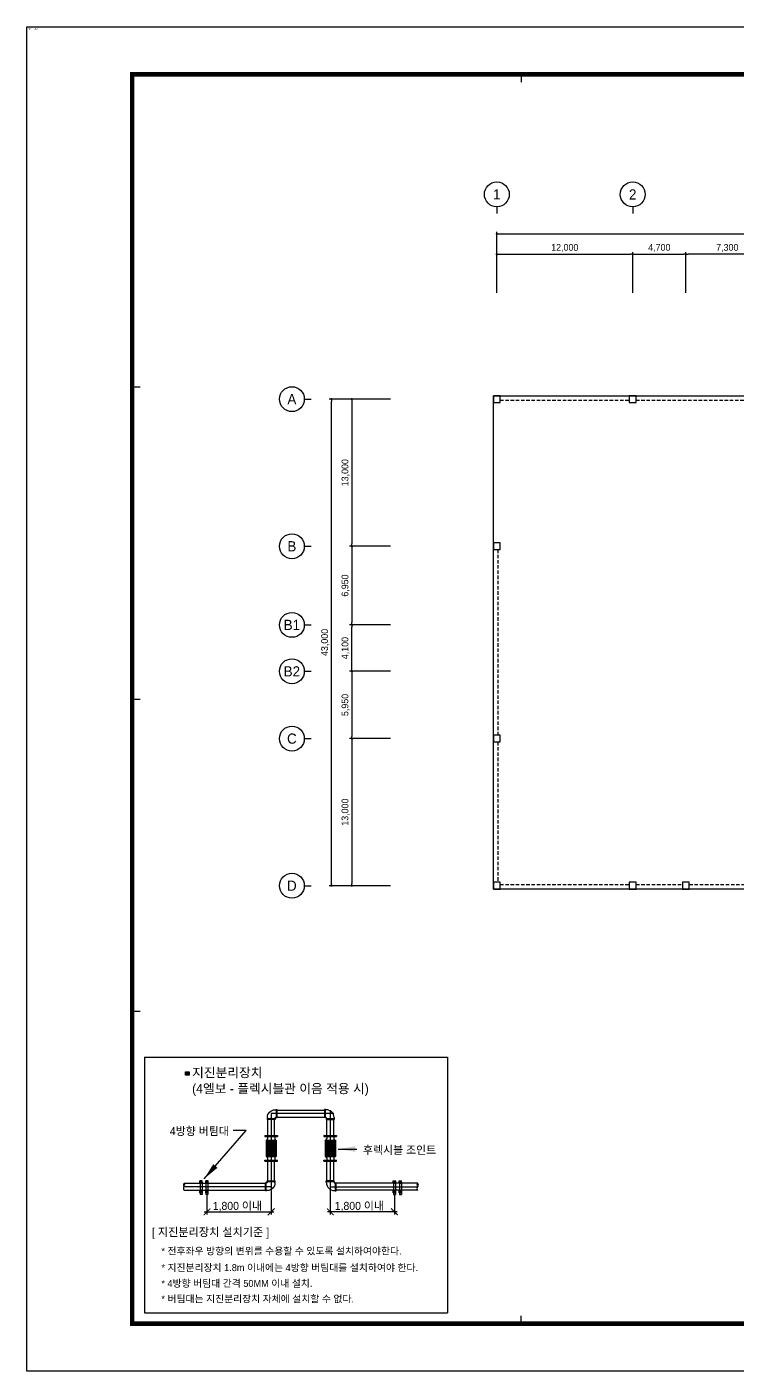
# Model space of a CAD drawing. Header units: millimetres. Extents: x 0 to 168200, y 0 to 118800.
# Drawn here: x 0 to 62718, y 0 to 118800 of the extents above; entities that cross this region are included whole.
import ezdxf
from ezdxf.enums import TextEntityAlignment as Align

# ---------------------------------------------------------------- set-up
doc = ezdxf.new("R2010")
doc.units = ezdxf.units.MM
doc.header["$LTSCALE"] = 200
doc.linetypes.add('HID', pattern=[2.3, 1.5, -0.8])
doc.layers.get('DEFPOINTS').update_dxf_attribs({"color": 137})
for name, color, linetype in [('BACK', 8, 'Continuous'), ('XR-SHEET$0$XREF-Form$0$SHT', 5, 'Continuous'), ('양수-TUTUM', 7, 'Continuous'), ('지진분리이음장치 상세도_낙원ENG', 3, 'Continuous')]:
    doc.layers.add(name, color=color, linetype=linetype)
doc.layers.add('XR-SHEET$0$XREF-Form$0$TEMP', color=171, linetype='Continuous', plot=False)
doc.layers.add('숨김', color=1, linetype='Continuous', plot=False)
doc.styles.add('굴림', font='')
doc.styles.add('돋움', font='')
doc.styles.add('스타일2', font='')
doc.styles.get('굴림').set_extended_font_data('Gulim')
doc.styles.get('돋움').set_extended_font_data('Dotum')
doc.styles.get('스타일2').set_extended_font_data('Malgun Gothic', bold=True)
doc.dimstyles.new('BEST200', dxfattribs={"dimscale": 200, "dimtxt": 3, "dimasz": 2.5, "dimexe": 1, "dimexo": 0, "dimgap": 0.3, "dimtad": 1, "dimdec": 0, "dimrnd": 50, "dimzin": 0, "dimdsep": 46, "dimlunit": 6, "dimtxsty": '굴림', "dimblk": 'ARCHTICK', "dimcen": 0, "dimdle": 1, "dimclrt": 2, "dimadec": 0, "dimazin": 0, "dimtfac": 1, "dimtdec": 0, "dimtix": 1, "dimtmove": 2, "dimatfit": 3, "dimfxl": 1, "dimtolj": 1, "dimtzin": 0, "dimarcsym": 0})
doc.dimstyles.new('M-200', dxfattribs={"dimscale": 200, "dimtxt": 3, "dimasz": 1, "dimexe": 1, "dimexo": 1, "dimgap": 1, "dimtad": 1, "dimdec": 0, "dimdsep": 46, "dimlunit": 6, "dimtxsty": '돋움', "dimblk": 'DOT', "dimcen": 1, "dimclrd": 256, "dimclre": 256, "dimclrt": 256, "dimazin": 0, "dimtfac": 1, "dimtdec": 0, "dimtix": 1, "dimtmove": 2, "dimatfit": 3, "dimldrblk": 'DOT', "dimfxl": 1, "dimtolj": 1, "dimtzin": 1, "dimlwd": -1, "dimlwe": -1, "dimarcsym": 0})

# ---------------------------------------------------------------- blocks, each defined once
blk = doc.blocks.new('XR-SHEET')
at = {"layer": 'XR-SHEET$0$XREF-Form$0$SHT'}
blk.add_lwpolyline([(0, 594), (841, 594), (841, 0), (0, 0)], close=True, dxfattribs=at)
at = {"layer": 'XR-SHEET$0$XREF-Form$0$SHT', "const_width": 2}
blk.add_lwpolyline([(46.5, 573), (819.5, 573), (819.5, 21), (46.5, 21)], close=True, dxfattribs=at)
at = {"layer": 'XR-SHEET$0$XREF-Form$0$TEMP'}
for p, q in [((218.25, 573), (218.25, 569.5)), ((46.5, 435), (50, 435)), ((46.5, 297), (50, 297)), ((46.5, 159), (50, 159)), ((218.25, 21), (218.25, 24.5))]:
    blk.add_line(p, q, dxfattribs=at)
blk = doc.blocks.new('GFL100A')
at = {"color": 0}
for p, q in [((66.5, 97), (-66.5, 97)), ((-66.5, 81), (-66.5, 97)), ((-66.5, 81), (-66.5, 81)), ((-63.5, 66.5), (-63.5, 78)), ((63.5, 75.5), (63.5, 78)), ((66.5, 81), (66.5, 97)), ((66.5, 81), (66.5, 81)), ((75.5, 63.5), (78, 63.5)), ((81, 66.5), (97, 66.5)), ((81, 66.5), (81, 66.5)), ((97, -66.5), (97, 66.5)), ((66.5, -63.5), (78, -63.5)), ((81, -66.5), (97, -66.5)), ((81, -66.5), (81, -66.5))]:
    blk.add_line(p, q, dxfattribs=at)
at = {"color": 0, "lineweight": 0}
for p, q in [((63.5, 81), (-63.5, 81)), ((81, -63.5), (81, 63.5))]:
    blk.add_line(p, q, dxfattribs=at)
at = {"color": 0}
for centre, radius, start, end in [((-66.5, 78), 3, 0, 90), ((66.5, 66.5), 130, 180.00004, 270.00002), ((66.5, 78), 3, 90, 180), ((75.5, 75.5), 12, 180.00004, 270.00002), ((78, 66.5), 3, 270, 0), ((78, -66.5), 3, 0, 90)]:
    blk.add_arc(centre, radius, start, end, dxfattribs=at)
blk = doc.blocks.new('*X34')
at = {"color": 0}
for p, q in [((17321, 24984), (17483, 25146)), ((17321, 25011), (17456, 25146)), ((17321, 25037), (17430, 25146)), ((17321, 25064), (17403, 25146)), ((17321, 25090), (17377, 25146)), ((17321, 25117), (17350, 25146)), ((17321, 25143), (17324, 25146)), ((17477, 24976), (17321, 25132)), ((17450, 24976), (17321, 25106)), ((17503, 24976), (17333, 25146)), ((17339, 24976), (17509, 25146)), ((17530, 24976), (17360, 25146)), ((17366, 24976), (17536, 25146)), ((17555, 24978), (17386, 25146)), ((17392, 24976), (17555, 25139)), ((17555, 25004), (17413, 25146)), ((17419, 24976), (17555, 25112)), ((17555, 25031), (17439, 25146)), ((17445, 24976), (17555, 25086)), ((17555, 25057), (17466, 25146)), ((17555, 25084), (17492, 25146)), ((17555, 25110), (17519, 25146)), ((17555, 25137), (17546, 25146)), ((17424, 24976), (17321, 25079)), ((17397, 24976), (17321, 25053)), ((17371, 24976), (17321, 25026)), ((17344, 24976), (17321, 24999)), ((17472, 24976), (17555, 25059)), ((17498, 24976), (17555, 25033)), ((17525, 24976), (17555, 25006)), ((17551, 24976), (17555, 24979))]:
    blk.add_line(p, q, dxfattribs=at)
blk = doc.blocks.new('jb100')
at = {"color": 0}
for p, q in [((-215, -103), (-215, 103)), ((-213, 105), (-197, 105)), ((-197, -105), (-197, 105)), ((-190, 60), (-157, 60)), ((-137, -85), (-137, 85)), ((-137, 85), (137, 85)), ((-117, -85), (-117, 85)), ((117, -85), (117, 85)), ((137, -85), (137, 85)), ((157, 60), (190, 60)), ((213, 105), (197, 105)), ((197, -105), (197, 105)), ((215, -103), (215, 103)), ((-213, -105), (-197, -105)), ((-190, -60), (-157, -60)), ((-137, -85), (137, -85)), ((157, -60), (190, -60)), ((213, -105), (197, -105))]:
    blk.add_line(p, q, dxfattribs=at)
for centre, radius, start, end in [((-213, 103), 2, 90, 180), ((-190, 67), 7, 180, 270), ((-157, 80), 20, 270, 0), ((157, 80), 20, 180, 270), ((190, 67), 7, 270, 0), ((213, 103), 2, 0, 90), ((-213, -103), 2, 180, 270), ((-190, -67), 7, 90, 180), ((-157, -80), 20, 0, 90), ((157, -80), 20, 90, 180), ((190, -67), 7, 0, 90), ((213, -103), 2, 270, 0)]:
    blk.add_arc(centre, radius, start, end, dxfattribs=at)
at = {"color": 1}
blk.add_blockref('*X34', (-17437.86, -25061.07), dxfattribs=at)
blk = doc.blocks.new('_ARCHTICK')
at = {"color": 0, "linetype": 'ByBlock', "const_width": 0.15}
blk.add_lwpolyline([(-0.5, -0.5), (0.5, 0.5)], dxfattribs=at)
blk = doc.blocks.new('_DOT')
at = {"color": 0, "linetype": 'ByBlock'}
blk.add_line((-0.5, 0), (-1, 0), dxfattribs=at)
at = {"color": 0, "linetype": 'ByBlock', "const_width": 0.5}
blk.add_lwpolyline([(-0.25, 0, 1), (0.25, 0, 1)], format="xyb", close=True, dxfattribs=at)
blk = doc.blocks.new('*D405')
at = {"layer": 'BACK'}
for p, q in [((32100, 85900), (26700, 85900)), ((26900, 43100), (26900, 85700)), ((32100, 42900), (26700, 42900))]:
    blk.add_line(p, q, dxfattribs=at)
at = {"layer": 'DEFPOINTS', "color": 0}
for p in [(26900, 85900), (32300, 85900), (32300, 42900)]:
    blk.add_point(p, dxfattribs=at)
at = {"layer": 'BACK', "linetype": 'ByBlock', "xscale": 200, "yscale": 200, "zscale": 200}
for p, rotation in [((26900, 85900), 90), ((26900, 42900), 270)]:
    blk.add_blockref('_DOT', p, dxfattribs=dict(at, rotation=rotation))
at = {"layer": 'BACK', "insert": (26342, 64400), "char_height": 600, "attachment_point": 5, "rotation": 90, "style": '돋움'}
blk.add_mtext('\\A1;43,000', dxfattribs=at)
blk = doc.blocks.new('*D406')
at = {"layer": 'BACK'}
for p, q in [((32100, 85900), (28500, 85900)), ((28700, 85700), (28700, 73100)), ((32100, 72900), (28500, 72900))]:
    blk.add_line(p, q, dxfattribs=at)
at = {"layer": 'DEFPOINTS', "color": 0}
for p in [(32300, 85900), (28700, 72900), (32300, 72900)]:
    blk.add_point(p, dxfattribs=at)
at = {"layer": 'BACK', "linetype": 'ByBlock', "xscale": 200, "yscale": 200, "zscale": 200}
for p, rotation in [((28700, 85900), 90), ((28700, 72900), 270)]:
    blk.add_blockref('_DOT', p, dxfattribs=dict(at, rotation=rotation))
at = {"layer": 'BACK', "insert": (28142, 79400), "char_height": 600, "attachment_point": 5, "rotation": 90, "style": '돋움'}
blk.add_mtext('\\A1;13,000', dxfattribs=at)
blk = doc.blocks.new('*D407')
at = {"layer": 'BACK'}
for p, q in [((32100, 55900), (28500, 55900)), ((28700, 55700), (28700, 43100)), ((32100, 42900), (28500, 42900))]:
    blk.add_line(p, q, dxfattribs=at)
at = {"layer": 'DEFPOINTS', "color": 0}
for p in [(32300, 55900), (28700, 42900), (32300, 42900)]:
    blk.add_point(p, dxfattribs=at)
at = {"layer": 'BACK', "linetype": 'ByBlock', "xscale": 200, "yscale": 200, "zscale": 200}
for p, rotation in [((28700, 55900), 89.99999999999999), ((28700, 42900), 270)]:
    blk.add_blockref('_DOT', p, dxfattribs=dict(at, rotation=rotation))
at = {"layer": 'BACK', "insert": (28142, 49400), "char_height": 600, "attachment_point": 5, "rotation": 90, "style": '돋움'}
blk.add_mtext('\\A1;13,000', dxfattribs=at)
blk = doc.blocks.new('*D408')
at = {"layer": 'BACK'}
for p, q in [((41500, 95300), (41500, 100700)), ((41700, 100500), (112300, 100500)), ((112500, 95300), (112500, 100700))]:
    blk.add_line(p, q, dxfattribs=at)
at = {"layer": 'DEFPOINTS', "color": 0}
for p in [(112500, 100500), (41500, 95100), (112500, 95100)]:
    blk.add_point(p, dxfattribs=at)
at = {"layer": 'BACK', "linetype": 'ByBlock', "xscale": 200, "yscale": 200, "zscale": 200}
for p, rotation in [((41500, 100500), 180), ((112500, 100500), 360)]:
    blk.add_blockref('_DOT', p, dxfattribs=dict(at, rotation=rotation))
at = {"layer": 'BACK', "insert": (77000, 101062), "char_height": 600, "attachment_point": 5, "style": '돋움'}
blk.add_mtext('\\A1;71,000', dxfattribs=at)
blk = doc.blocks.new('*D412')
at = {"layer": 'BACK'}
for p, q in [((41500, 95300), (41500, 98900)), ((41700, 98700), (53300, 98700)), ((53500, 95300), (53500, 98900))]:
    blk.add_line(p, q, dxfattribs=at)
at = {"layer": 'DEFPOINTS', "color": 0}
for p in [(53500, 98700), (41500, 95100), (53500, 95100)]:
    blk.add_point(p, dxfattribs=at)
at = {"layer": 'BACK', "linetype": 'ByBlock', "xscale": 200, "yscale": 200, "zscale": 200, "rotation": 180}
blk.add_blockref('_DOT', (41500, 98700), dxfattribs=at)
at = {"layer": 'BACK', "linetype": 'ByBlock', "xscale": 200, "yscale": 200, "zscale": 200}
blk.add_blockref('_DOT', (53500, 98700), dxfattribs=at)
at = {"layer": 'BACK', "insert": (47500, 99258), "char_height": 600, "attachment_point": 5, "style": '돋움'}
blk.add_mtext('\\A1;12,000', dxfattribs=at)
blk = doc.blocks.new('*D413')
at = {"layer": 'BACK'}
for p, q in [((32100, 61850), (28500, 61850)), ((28700, 61650), (28700, 56100)), ((32100, 55900), (28500, 55900))]:
    blk.add_line(p, q, dxfattribs=at)
at = {"layer": 'DEFPOINTS', "color": 0}
for p in [(32300, 61850), (28700, 55900), (32300, 55900)]:
    blk.add_point(p, dxfattribs=at)
at = {"layer": 'BACK', "linetype": 'ByBlock', "xscale": 200, "yscale": 200, "zscale": 200}
for p, rotation in [((28700, 61850), 90), ((28700, 55900), 270)]:
    blk.add_blockref('_DOT', p, dxfattribs=dict(at, rotation=rotation))
at = {"layer": 'BACK', "insert": (28142, 58875), "char_height": 600, "attachment_point": 5, "rotation": 90, "style": '돋움'}
blk.add_mtext('\\A1;5,950', dxfattribs=at)
blk = doc.blocks.new('*D417')
at = {"layer": 'BACK'}
for p, q in [((53500, 95300), (53500, 98900)), ((53700, 98700), (58000, 98700)), ((58200, 95300), (58200, 98900))]:
    blk.add_line(p, q, dxfattribs=at)
at = {"layer": 'DEFPOINTS', "color": 0}
for p in [(58200, 98700), (53500, 95100), (58200, 95100)]:
    blk.add_point(p, dxfattribs=at)
at = {"layer": 'BACK', "linetype": 'ByBlock', "xscale": 200, "yscale": 200, "zscale": 200, "rotation": 180}
blk.add_blockref('_DOT', (53500, 98700), dxfattribs=at)
at = {"layer": 'BACK', "linetype": 'ByBlock', "xscale": 200, "yscale": 200, "zscale": 200}
blk.add_blockref('_DOT', (58200, 98700), dxfattribs=at)
at = {"layer": 'BACK', "insert": (55850, 99258), "char_height": 600, "attachment_point": 5, "style": '돋움'}
blk.add_mtext('\\A1;4,700', dxfattribs=at)
blk = doc.blocks.new('*D418')
at = {"layer": 'BACK'}
for p, q in [((32100, 65950), (28500, 65950)), ((28700, 62050), (28700, 65750)), ((32100, 61850), (28500, 61850))]:
    blk.add_line(p, q, dxfattribs=at)
at = {"layer": 'DEFPOINTS', "color": 0}
for p in [(28700, 65950), (32300, 65950), (32300, 61850)]:
    blk.add_point(p, dxfattribs=at)
at = {"layer": 'BACK', "linetype": 'ByBlock', "xscale": 200, "yscale": 200, "zscale": 200}
for p, rotation in [((28700, 65950), 90), ((28700, 61850), 270)]:
    blk.add_blockref('_DOT', p, dxfattribs=dict(at, rotation=rotation))
at = {"layer": 'BACK', "insert": (28142, 63900), "char_height": 600, "attachment_point": 5, "rotation": 90, "style": '돋움'}
blk.add_mtext('\\A1;4,100', dxfattribs=at)
blk = doc.blocks.new('*D419')
at = {"layer": 'BACK'}
for p, q in [((32100, 72900), (28500, 72900)), ((28700, 72700), (28700, 66150)), ((32100, 65950), (28500, 65950))]:
    blk.add_line(p, q, dxfattribs=at)
at = {"layer": 'DEFPOINTS', "color": 0}
for p in [(32300, 72900), (28700, 65950), (32300, 65950)]:
    blk.add_point(p, dxfattribs=at)
at = {"layer": 'BACK', "linetype": 'ByBlock', "xscale": 200, "yscale": 200, "zscale": 200}
for p, rotation in [((28700, 72900), 90), ((28700, 65950), 270)]:
    blk.add_blockref('_DOT', p, dxfattribs=dict(at, rotation=rotation))
at = {"layer": 'BACK', "insert": (28142, 69425), "char_height": 600, "attachment_point": 5, "rotation": 90, "style": '돋움'}
blk.add_mtext('\\A1;6,950', dxfattribs=at)
blk = doc.blocks.new('*D420')
at = {"layer": 'BACK'}
for p, q in [((58200, 95300), (58200, 98900)), ((65300, 98700), (58400, 98700)), ((65500, 95300), (65500, 98900))]:
    blk.add_line(p, q, dxfattribs=at)
at = {"layer": 'DEFPOINTS', "color": 0}
for p in [(58200, 98700), (58200, 95100), (65500, 95100)]:
    blk.add_point(p, dxfattribs=at)
at = {"layer": 'BACK', "linetype": 'ByBlock', "xscale": 200, "yscale": 200, "zscale": 200, "rotation": 180}
blk.add_blockref('_DOT', (58200, 98700), dxfattribs=at)
at = {"layer": 'BACK', "linetype": 'ByBlock', "xscale": 200, "yscale": 200, "zscale": 200}
blk.add_blockref('_DOT', (65500, 98700), dxfattribs=at)
at = {"layer": 'BACK', "insert": (61850, 99258), "char_height": 600, "attachment_point": 5, "style": '돋움'}
blk.add_mtext('\\A1;7,300', dxfattribs=at)
blk = doc.blocks.new('1')
blk.add_line((0, 600), (0, 0))
blk.add_circle((0, 1700), 1100)
at = {"style": '스타일2'}
blk.add_attdef('X', text='', height=900, dxfattribs=at).set_placement((0, 1700), align=Align.MIDDLE)
blk = doc.blocks.new('A$C041667ED')
h = blk.add_hatch(color=1)
h.dxf.hatch_style = 1
h.paths.add_polyline_path([(1306, 7107), (1206, 7107), (1206, 7007), (1306, 7007)])
at = {"color": 1}
for p, q in [((1206, 7007), (1206, 7107)), ((1206, 7107), (1306, 7107)), ((1306, 7007), (1206, 7007)), ((1306, 7107), (1306, 7007))]:
    blk.add_line(p, q, dxfattribs=at)
at = {"layer": '양수-TUTUM'}
for p, q in [((1694, 3897), (1624, 3897)), ((1624, 3819), (1624, 3897)), ((1694, 3819), (1624, 3819)), ((1694, 3616), (1624, 3616)), ((1624, 3538), (1624, 3616)), ((1631, 3850), (1631, 3485)), ((1688, 3850), (1688, 3485)), ((1694, 3819), (1694, 3897)), ((1694, 3538), (1694, 3616)), ((1869, 3897), (1799, 3897)), ((1799, 3819), (1799, 3897)), ((1869, 3819), (1799, 3819)), ((1869, 3616), (1799, 3616)), ((1799, 3538), (1799, 3616)), ((1805, 3850), (1805, 3485)), ((1862, 3850), (1862, 3485)), ((1869, 3819), (1869, 3897)), ((1869, 3538), (1869, 3616)), ((7319, 3897), (7389, 3897)), ((7319, 3819), (7319, 3897)), ((7319, 3819), (7389, 3819)), ((7319, 3616), (7389, 3616)), ((7319, 3538), (7319, 3616)), ((7326, 3850), (7326, 3485)), ((7383, 3850), (7383, 3485)), ((7389, 3819), (7389, 3897)), ((7389, 3538), (7389, 3616)), ((7494, 3897), (7564, 3897)), ((7494, 3819), (7494, 3897)), ((7494, 3819), (7564, 3819)), ((7494, 3616), (7564, 3616)), ((7494, 3538), (7494, 3616)), ((7501, 3850), (7501, 3485)), ((7558, 3850), (7558, 3485)), ((7564, 3819), (7564, 3897)), ((7564, 3538), (7564, 3616)), ((1694, 3538), (1624, 3538)), ((1688, 3485), (1631, 3485)), ((1869, 3538), (1799, 3538)), ((1862, 3485), (1805, 3485)), ((7319, 3538), (7389, 3538)), ((7326, 3485), (7383, 3485)), ((7494, 3538), (7564, 3538)), ((7501, 3485), (7558, 3485))]:
    blk.add_line(p, q, dxfattribs=at)
at = {"layer": '양수-TUTUM', "elevation": 0}
for points in [[(1680, 3856), (1670, 3838), (1649, 3838), (1638, 3856), (1649, 3875), (1670, 3875)], [(1680, 3575), (1670, 3594), (1649, 3594), (1638, 3575), (1649, 3557), (1670, 3557)], [(1855, 3856), (1844, 3838), (1824, 3838), (1813, 3856), (1824, 3875), (1844, 3875)], [(1855, 3575), (1844, 3594), (1824, 3594), (1813, 3575), (1824, 3557), (1844, 3557)], [(7333, 3856), (7344, 3838), (7365, 3838), (7375, 3856), (7365, 3875), (7344, 3875)], [(7333, 3575), (7344, 3594), (7365, 3594), (7375, 3575), (7365, 3557), (7344, 3557)], [(7508, 3856), (7519, 3838), (7540, 3838), (7550, 3856), (7540, 3875), (7519, 3875)], [(7508, 3575), (7519, 3594), (7540, 3594), (7550, 3575), (7540, 3557), (7519, 3557)]]:
    blk.add_lwpolyline(points, close=True, dxfattribs=at)
at = {"layer": '양수-TUTUM'}
for centre in [(1659, 3856), (1659, 3575), (1834, 3856), (1834, 3575), (7354, 3856), (7354, 3575), (7529, 3856), (7529, 3575)]:
    blk.add_circle(centre, 18.2, dxfattribs=at)
at = {"layer": '지진분리이음장치 상세도_낙원ENG', "color": 7}
for p, q in [((0, 7538), (8910, 7538)), ((0, 7538), (0, 0)), ((8910, 7538), (8910, 6104)), ((8910, 6104), (8910, 0)), ((0, 0), (8910, 0))]:
    blk.add_line(p, q, dxfattribs=at)
at = {"layer": '지진분리이음장치 상세도_낙원ENG', "color": 0}
for p, q in [((3896, 5974), (5292, 5974)), ((3623, 5229), (3623, 5702)), ((3825, 5229), (3825, 5702)), ((3896, 5772), (5292, 5772)), ((5363, 5229), (5363, 5702)), ((5565, 5229), (5565, 5702)), ((3623, 3889), (3623, 4469)), ((3825, 3889), (3825, 4469)), ((5363, 3889), (5363, 4469)), ((5565, 3889), (5565, 4469)), ((1160, 3819), (3553, 3819)), ((1160, 3616), (3553, 3616)), ((8037, 3819), (5635, 3819)), ((8037, 3616), (5635, 3616))]:
    blk.add_line(p, q, dxfattribs=at)
at = {"layer": '지진분리이음장치 상세도_낙원ENG', "color": 1}
for p, q in [((5464, 5974), (5464, 3718)), ((3724, 5873), (3724, 3718)), ((5565, 5873), (3724, 5873)), ((3724, 3718), (1160, 3718)), ((3724, 3718), (3724, 2900)), ((5464, 3718), (8037, 3718)), ((5464, 3718), (5464, 2900)), ((1834, 3498), (1834, 2900)), ((7354, 3498), (7354, 2900)), ((1755, 2979), (3803, 2979)), ((7433, 2979), (5385, 2979))]:
    blk.add_line(p, q, dxfattribs=at)
at = {"layer": '지진분리이음장치 상세도_낙원ENG', "color": 0}
for centre, start, end in [((1211, 3768), 135, 225), ((1211, 3667), 135, 225), ((1110, 3768), 315, 45), ((8087, 3768), 135, 225), ((8087, 3667), 135, 225), ((7986, 3768), 315, 45)]:
    blk.add_arc(centre, 71.5, start, end, dxfattribs=at)
at = {"layer": '지진분리이음장치 상세도_낙원ENG', "color": 0, "yscale": 1.768196350979982, "zscale": 1.768196350979982, "rotation": 180}
for p, xscale in [((3724, 5873), -1.768196350979982), ((5464, 5873), 1.768196350979982)]:
    blk.add_blockref('GFL100A', p, dxfattribs=dict(at, xscale=xscale))
at = {"layer": '지진분리이음장치 상세도_낙원ENG', "color": 1}
for name, p, xscale, yscale, zscale, rotation in [('jb100', (3724, 4849), 1.768196350979982, 1.768196350979982, 1.768196350979982, 270), ('jb100', (5464, 4849), 1.768196350979982, 1.768196350979982, 1.768196350979982, 270), ('_ARCHTICK', (1834, 2979), 196.4662612199979, 196.4662612199979, 196.4662612199979, 180), ('_ARCHTICK', (7354, 2979), -196.4662612199979, 196.4662612199979, 196.4662612199979, 180)]:
    blk.add_blockref(name, p, dxfattribs=dict(at, xscale=xscale, yscale=yscale, zscale=zscale, rotation=rotation))
at = {"layer": '지진분리이음장치 상세도_낙원ENG', "color": 0, "yscale": 1.768196350979982, "zscale": 1.768196350979982}
for p, xscale in [((3724, 3718), -1.768196350979982), ((5464, 3718), 1.768196350979982)]:
    blk.add_blockref('GFL100A', p, dxfattribs=dict(at, xscale=xscale))
at = {"layer": '지진분리이음장치 상세도_낙원ENG', "color": 1, "yscale": 196.4662612199979, "zscale": 196.4662612199979}
for p, xscale in [((3724, 2979), 196.4662612199979), ((5464, 2979), -196.4662612199979)]:
    blk.add_blockref('_ARCHTICK', p, dxfattribs=dict(at, xscale=xscale))
at = {"color": 1, "style": '돋움'}
for s, p in [('지진분리장치', (1397, 6945)), ('(4엘보 - 플렉시블관 이음 적용 시)', (1397, 6472))]:
    blk.add_text(s, height=275, dxfattribs=at).set_placement(p)
at = {"layer": '지진분리이음장치 상세도_낙원ENG', "color": 2, "style": '돋움'}
for s, p in [('4방향 버팀대', (1610, 5364)), ('후렉시블 조인트', (7503, 4807))]:
    blk.add_text(s, height=235.8, dxfattribs=at).set_placement(p, align=Align.MIDDLE)
for s, height, p in [('1,800 이내', 235.8, (2004, 3037)), ('1,800 이내', 235.8, (5595, 3037)), (' [ 지진분리장치 설치기준 ]', 240.29, (127, 2262)), ('* 전후좌우 방향의 변위를 수용할 수 있도록 설치하여야한다.', 205.96, (493, 1722)), ('* 지진분리장치 1.8m 이내에는 4방향 버팀대를 설치하여야 한다.', 205.96, (493, 1232)), ('* 4방향 버팀대 간격 50MM 이내 설치.', 205.96, (493, 768)), ('* 버팀대는 지진분리장치 자체에 설치할 수 없다.', 205.96, (493, 313))]:
    blk.add_text(s, height=height, dxfattribs=at).set_placement(p)
at = {"layer": '지진분리이음장치 상세도_낙원ENG', "color": 1}
for points in [[(1753, 3954), (2989, 5374), (2607, 5374)], [(5700, 4828), (6243, 4828)]]:
    blk.add_leader(points, dimstyle='BEST200', override={"dimgap": 0.3, "dimtad": 0}, dxfattribs=at)

msp = doc.modelspace()

# ---------------------------------------------------------------- linework, layer by layer
at = {"layer": 'BACK', "linetype": 'HID'}
for p, q in [((41800, 85800), (53200, 85800)), ((53800, 85800), (65200, 85800)), ((41600, 72600), (41600, 56200)), ((41600, 55600), (41600, 43200)), ((41800, 43000), (53200, 43000)), ((53800, 43000), (57900, 43000)), ((58500, 43000), (65200, 43000))]:
    msp.add_line(p, q, dxfattribs=at)
at = {"layer": 'BACK'}
msp.add_lwpolyline([(41200, 42600), (41200, 86200), (112800, 86200), (112800, 42600)], close=True, dxfattribs=at)
at = {"layer": 'BACK', "ltscale": 3}
for points in [[(41200, 85600), (41800, 85600), (41800, 86200), (41200, 86200)], [(53200, 85600), (53800, 85600), (53800, 86200), (53200, 86200)], [(41200, 72600), (41800, 72600), (41800, 73200), (41200, 73200)], [(41200, 55600), (41800, 55600), (41800, 56200), (41200, 56200)], [(41200, 42600), (41800, 42600), (41800, 43200), (41200, 43200)], [(53200, 42600), (53800, 42600), (53800, 43200), (53200, 43200)], [(57900, 42600), (58500, 42600), (58500, 43200), (57900, 43200)]]:
    msp.add_lwpolyline(points, close=True, dxfattribs=at)

# ---------------------------------------------------------------- block references
for name, p, xscale, yscale, zscale in [('XR-SHEET', (0, 0), 200, 200, 200), ('A$C041667ED', (10399.2, 5139.9), 3, 3, 3)]:
    msp.add_blockref(name, p, dxfattribs=dict(xscale=xscale, yscale=yscale, zscale=zscale))
at = {"layer": 'BACK'}
ref = msp.add_blockref('1', (41500, 102300), dxfattribs=at)
ref.add_attrib('X', '1', dxfattribs={"layer": '0', "height": 900, "style": '돋움'}).set_placement((41500, 104000), align=Align.MIDDLE)
ref = msp.add_blockref('1', (53500, 102300), dxfattribs=at)
ref.add_attrib('X', '2', dxfattribs={"layer": '0', "height": 900, "style": '돋움'}).set_placement((53500, 104000), align=Align.MIDDLE)
ref = msp.add_blockref('1', (25100, 85900), dxfattribs=dict(at, rotation=90))
ref.add_attrib('X', 'A', dxfattribs={"layer": '0', "height": 900, "style": '돋움'}).set_placement((23400, 85900), align=Align.MIDDLE)
ref = msp.add_blockref('1', (25100, 72900), dxfattribs=dict(at, rotation=90))
ref.add_attrib('X', 'B', dxfattribs={"layer": '0', "height": 900, "style": '돋움'}).set_placement((23400, 72900), align=Align.MIDDLE)
ref = msp.add_blockref('1', (25100, 65950), dxfattribs=dict(at, rotation=90))
ref.add_attrib('X', 'B1', dxfattribs={"layer": '0', "height": 900, "style": '돋움'}).set_placement((23400, 65950), align=Align.MIDDLE)
ref = msp.add_blockref('1', (25100, 61850), dxfattribs=dict(at, rotation=90))
ref.add_attrib('X', 'B2', dxfattribs={"layer": '0', "height": 900, "style": '돋움'}).set_placement((23400, 61850), align=Align.MIDDLE)
ref = msp.add_blockref('1', (25100, 55900), dxfattribs=dict(at, rotation=90))
ref.add_attrib('X', 'C', dxfattribs={"layer": '0', "height": 900, "style": '돋움'}).set_placement((23400, 55900), align=Align.MIDDLE)
ref = msp.add_blockref('1', (25100, 42900), dxfattribs=dict(at, rotation=90))
ref.add_attrib('X', 'D', dxfattribs={"layer": '0', "height": 900, "style": '돋움'}).set_placement((23400, 42900), align=Align.MIDDLE)

# ---------------------------------------------------------------- texts
at = {"layer": '숨김', "style": '돋움'}
msp.add_text('MF - 102', height=150, dxfattribs=at).set_placement((106.6, 118555.7))

# ---------------------------------------------------------------- dimensions: what is measured, and where the dimension line sits
at = {"layer": 'BACK'}
dim = msp.add_linear_dim(base=(112500, 100500), p1=(41500, 95100), p2=(112500, 95100), angle=180, dimstyle='M-200', dxfattribs=at)
dim.commit()
dim.dimension.update_dxf_attribs({"geometry": '*D408', "text_midpoint": (77000, 101062), "dimtype": 160})
for base, p1, p2, picture, middle in [((53500, 98700), (41500, 95100), (53500, 95100), '*D412', (47500, 99258.2)), ((58200, 98700), (53500, 95100), (58200, 95100), '*D417', (55850, 99258.2))]:
    dim = msp.add_linear_dim(base=base, p1=p1, p2=p2, dimstyle='M-200', dxfattribs=at)
    dim.commit()
    dim.dimension.update_dxf_attribs({"geometry": picture, "text_midpoint": middle})
for base, p1, p2, angle, picture, middle in [((58200, 98700), (65500, 95100), (58200, 95100), 180, '*D420', (61850, 99258.2)), ((26900, 85900), (32300, 42900), (32300, 85900), 270, '*D405', (26341.8, 64400)), ((28700, 72900), (32300, 85900), (32300, 72900), 90, '*D406', (28141.8, 79400)), ((28700, 65950), (32300, 72900), (32300, 65950), 270, '*D419', (28141.8, 69425)), ((28700, 65950), (32300, 61850), (32300, 65950), 90, '*D418', (28141.8, 63900)), ((28700, 55900), (32300, 61850), (32300, 55900), 270, '*D413', (28141.8, 58875)), ((28700, 42900), (32300, 55900), (32300, 42900), 270, '*D407', (28141.8, 49400))]:
    dim = msp.add_linear_dim(base=base, p1=p1, p2=p2, angle=angle, dimstyle='M-200', dxfattribs=at)
    dim.commit()
    dim.dimension.update_dxf_attribs({"geometry": picture, "text_midpoint": middle})

doc.saveas('drawing.dxf')
